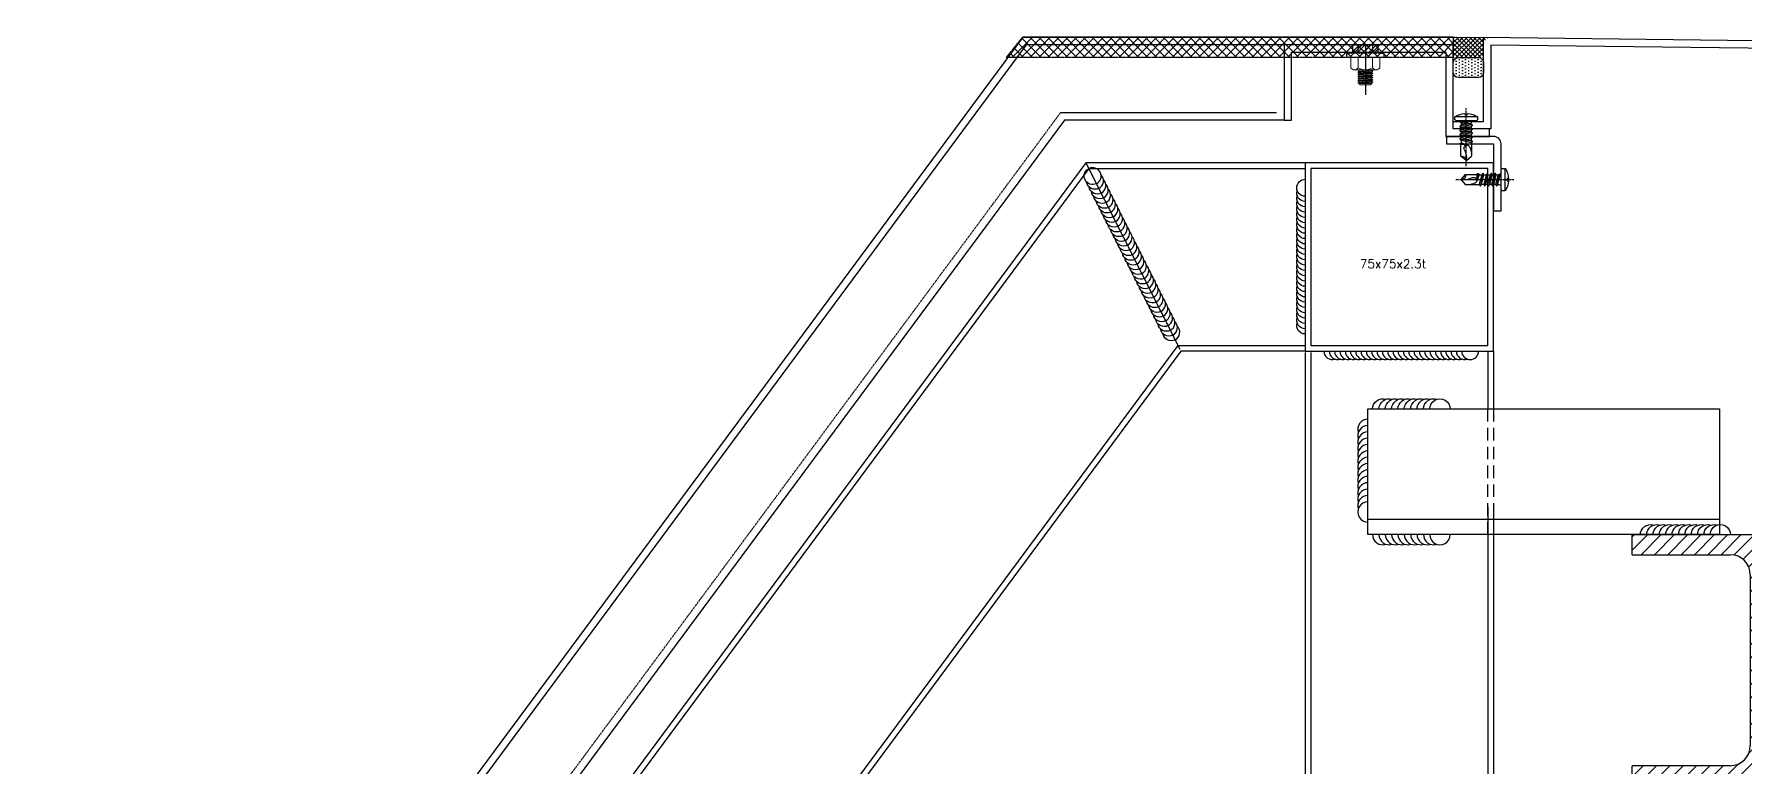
# Model space of a CAD drawing. Extents: x -3378 to 102197, y -3799 to 48702.
# Drawn here: x 83368 to 84049, y 33033 to 33324 of the extents above; entities that cross this region are included whole.
import ezdxf

# ---------------------------------------------------------------- set-up
doc = ezdxf.new("R2010")
doc.units = 0
doc.linetypes.add('CENTER', pattern=[2, 1.25, -0.25, 0.25, -0.25])
doc.linetypes.add('HIDDEN', pattern=[0.375, 0.25, -0.125])
for name, color, linetype in [('11', 11, 'Continuous'), ('24WELD', 55, 'Continuous'), ('3', 3, 'Continuous'), ('4', 4, 'Continuous'), ('6', 6, 'Continuous'), ('ARR', 6, 'Continuous'), ('BCM-DIM', 54, 'Continuous'), ('BCM-EXT', 2, 'Continuous'), ('BCM-SIL', 8, 'Continuous'), ('GM_SECT_15', 15, 'Continuous'), ('視覺模型鋁擠型暫替', 4, 'Continuous'), ('金屬面材 METAL PANEL', 2, 'Continuous'), ('隱藏線 HIDDEN', 8, 'HIDDEN')]:
    doc.layers.add(name, color=color, linetype=linetype)
doc.layers.add('12', color=3, linetype='Continuous', lineweight=9)
doc.layers.add('不顯示', color=254, linetype='Continuous', plot=False)
doc.styles.add('DIM', font='simplex.shx', dxfattribs={"bigfont": 'chineset.shx'})

# ---------------------------------------------------------------- blocks, each defined once
blk = doc.blocks.new('H-100x100x6x8')
at = {"layer": '視覺模型鋁擠型暫替', "linetype": 'Continuous'}
h = blk.add_hatch(dxfattribs=at)
h.set_pattern_fill('ANSI31', color=1, scale=30)
h.set_pattern_definition([(45, (-90912.22294568463, -1005445.726061409), (-2.651650429449553, 2.651650429449553), [])])
edge = h.paths.add_edge_path()
edge.add_line((60.99999999994179, -8.00000000023283), (100, -8))
edge.add_line((100, -8), (100, 0))
edge.add_line((100, 0), (0, 0))
edge.add_line((0, 0), (0, -8))
edge.add_line((0, -8), (39.00000000005821, -8.00000000023283))
edge.add_arc((39, -16.00000000023283), 8, 0, 89.99999999958311, ccw=False)
edge.add_line((47, -16.00000000023283), (47, -84.00000000023283))
edge.add_arc((39, -84.00000000023283), 8, -90.00000000041689, 0, ccw=False)
edge.add_line((38.99999999994179, -92.00000000023283), (0, -92))
edge.add_line((0, -92), (0, -100))
edge.add_line((0, -100), (100, -100))
edge.add_line((100, -100), (100, -92))
edge.add_line((100, -92), (61.00000000005821, -92.00000000023283))
edge.add_arc((61, -84.00000000023283), 8, 180, 270.0000000004169, ccw=False)
edge.add_line((53, -84.00000000023283), (53, -16.00000000023283))
edge.add_arc((61, -16.00000000023283), 8, 90.00000000041689, 180, ccw=False)
h.paths.add_polyline_path([(51.92857142857974, -76.8000000002794), (51.92857142857974, -70.8000000002794)], flags=16)
h.paths.add_polyline_path([(93.05000000068685, -5.999999999767169), (93.05000000068685, -1.999999999767169)], flags=16)
h.paths.add_polyline_path([(93.05000000074506, -97.99999999976717), (93.05000000074506, -93.99999999976717)], flags=16)
h.paths.add_polyline_path([(75.39096515852725, -100.5468737436458), (75.39096515852725, -93.04687374364585)])
for p, q in [((0, 0), (100, 0)), ((0, -8.000000003026798), (0, 0)), ((100, 0), (100, -8.000000002095476)), ((0, -8), (39.00000000005821, -8.00000000023283)), ((60.99999999994179, -8.00000000023283), (100, -8)), ((47, -16.00000000023283), (47, -84.00000000023283)), ((53, -16.00000000023283), (53, -84.00000000023283)), ((0, -100), (0, -92.0000000030268)), ((38.99999999994179, -92.00000000023283), (0, -92)), ((100, -92), (61.00000000005821, -92.00000000023283)), ((100, -92.00000000221189), (100, -100)), ((100, -100), (0, -100))]:
    blk.add_line(p, q, dxfattribs=at)
for centre, start, end in [((39, -16.00000000023283), 0, 90), ((61, -16.00000000023283), 90, 180), ((39, -84.00000000023283), 270, 0), ((61, -84.00000000023283), 180, 270)]:
    blk.add_arc(centre, 8, start, end, dxfattribs=at)
blk = doc.blocks.new('*U629')
for centre, end in [((3.997922245892091, -0.1296167188683594), 178.1430628016363), ((6.496609377582308, -0.2106267054485293), 106.3529120053285), ((8.995296509272524, -0.2916366920286988), 106.3529120053285), ((11.49398364096274, -0.3726466786088682), 106.3529120053285), ((13.99267077265296, -0.4536566651890378), 106.3529120053285), ((16.49135790434318, -0.5346666517692072), 106.3529120053285), ((18.99004503603339, -0.6156766383493767), 106.3529120053285), ((21.4887321677236, -0.6966866249295462), 106.3529120053285), ((23.98741929941382, -0.7776966115097157), 106.3529120053286), ((26.48610643110404, -0.8587065980898853), 106.3529120053286), ((28.98479356279425, -0.9397165846700547), 106.3529120053286), ((31.48348069448447, -1.020726571250224), 106.3529120053286)]:
    blk.add_arc(centre, 4.000022847185882, 358.1430628016363, end)
blk = doc.blocks.new('*U623')
for centre, end in [((3.997922245892091, -0.1296167188683594), 178.1430628016363), ((6.496609377582308, -0.2106267054485293), 106.3529120053285), ((8.995296509272524, -0.2916366920286988), 106.3529120053285), ((11.49398364096274, -0.3726466786088684), 106.3529120053285), ((13.99267077265296, -0.4536566651890378), 106.3529120053285), ((16.49135790434318, -0.5346666517692074), 106.3529120053285), ((18.99004503603339, -0.6156766383493769), 106.3529120053285), ((21.4887321677236, -0.6966866249295464), 106.3529120053285), ((23.98741929941382, -0.7776966115097159), 106.3529120053286), ((26.48610643110404, -0.8587065980898855), 106.3529120053286)]:
    blk.add_arc(centre, 4.000022847185882, 358.1430628016363, end)
blk = doc.blocks.new('*U624')
for centre, end in [((3.997922245892091, -0.1296167188683594), 178.1430628016363), ((6.496609377582308, -0.2106267054485293), 106.3529120053285), ((8.995296509272524, -0.2916366920286988), 106.3529120053285), ((11.49398364096274, -0.3726466786088682), 106.3529120053285), ((13.99267077265296, -0.4536566651890378), 106.3529120053285), ((16.49135790434318, -0.5346666517692072), 106.3529120053285), ((18.99004503603339, -0.6156766383493768), 106.3529120053285), ((21.4887321677236, -0.6966866249295464), 106.3529120053285), ((23.98741929941382, -0.7776966115097158), 106.3529120053286), ((26.48610643110404, -0.8587065980898854), 106.3529120053286)]:
    blk.add_arc(centre, 4.000022847185882, 358.1430628016363, end)
blk = doc.blocks.new('*U625')
for centre, end in [((3.997922245892091, -0.1296167188683594), 178.1430628016363), ((6.496609377582308, -0.2106267054485293), 106.3529120053285), ((8.995296509272524, -0.2916366920286988), 106.3529120053285), ((11.49398364096274, -0.3726466786088682), 106.3529120053285), ((13.99267077265296, -0.4536566651890378), 106.3529120053285), ((16.49135790434318, -0.5346666517692072), 106.3529120053285), ((18.99004503603339, -0.6156766383493768), 106.3529120053285), ((21.4887321677236, -0.6966866249295464), 106.3529120053285), ((23.98741929941382, -0.7776966115097158), 106.3529120053286), ((26.48610643110404, -0.8587065980898854), 106.3529120053286), ((28.98479356279425, -0.9397165846700549), 106.3529120053286), ((31.48348069448447, -1.020726571250224), 106.3529120053286), ((33.98216782617469, -1.101736557830394), 106.3529120053286), ((36.4808549578649, -1.182746544410564), 106.3529120053286)]:
    blk.add_arc(centre, 4.000022847185882, 358.1430628016363, end)
blk = doc.blocks.new('A$C19b21843')
at = {"layer": '11'}
blk.add_lwpolyline([(3.5, 4), (3, 3.5), (3.5, 3), (3, 2.5), (3.5, 2), (3, 1.5), (3.5, 1), (3.5, 0), (5, 0), (5, 15), (3.5, 15), (3.5, 14), (3, 13.5), (3.5, 13), (3, 12.5), (3.5, 12), (3, 11.5), (3.5, 11), (3, 10.5), (3.5, 10), (3, 9.5), (3.5, 9), (3, 8.5), (3.5, 8), (3, 7.5), (3.5, 7), (3, 6.5), (3.5, 6), (3, 5.5), (3.5, 5), (3, 4.5)], close=True, dxfattribs=at)
at = {"layer": '12'}
for p, q in [((5, 13.25), (9.168568999972194, 13.25)), ((9.168568999972194, 10.36983900004998), (5, 10.36983900004998)), ((10, 11.8099200000288), (10, 3.190079999971204)), ((10, 10.02650000003632), (10.1875, 10.02650000003632)), ((10.46087599999737, 10.5), (10.89253899990581, 4.567413999931887)), ((10.73425099998713, 10.02650000003632), (11.0625, 10.02650000003632)), ((11.33587599999737, 10.5), (11.76753899990581, 4.567413999931887)), ((11.60925099998713, 10.02650000003632), (11.9375, 10.02650000003632)), ((12.21087599999737, 10.5), (12.64253899990581, 4.567413999931887)), ((12.48425099998713, 10.02650000003632), (12.8125, 10.02650000003632)), ((13.08587599999737, 10.5), (13.51753899990581, 4.567413999931887)), ((13.35925099998713, 10.02650000003632), (13.6875, 10.02650000003632)), ((13.96087599999737, 10.5), (14.39253899990581, 4.567413999931887)), ((14.23425099998713, 10.02650000003632), (14.5625, 10.02650000003632)), ((14.83587599999737, 10.5), (15.26753899990581, 4.567413999931887)), ((9.168568999972194, 4.630160999950022), (5, 4.630160999950022)), ((9.168568999972194, 1.75), (5, 1.75)), ((10, 4.948327000020072), (10.01753899990581, 4.567413999931887)), ((10.625, 4.973499999963678), (10.25199199991766, 4.973499999963678)), ((11.5, 4.973499999963678), (11.12699199991766, 4.973499999963678)), ((12.375, 4.973499999963678), (12.00199199991766, 4.973499999963678)), ((13.25, 4.973499999963678), (12.87699199991766, 4.973499999963678)), ((14.125, 4.973499999963678), (13.75199199991766, 4.973499999963678)), ((15, 4.973499999963678), (14.62699199991766, 4.973499999963678))]:
    blk.add_line(p, q, dxfattribs=at)
for points in [[(10, 4.594034999958239), (10.01753899990581, 4.567413999931887), (10.25199199991766, 4.973499999963678), (10, 8.400886000017636)], [(15.10925099998713, 10.02650000003632), (15.47349999996368, 10.02650000003632), (15.47349999996368, 5.407079000025988)], [(15.47349999996368, 10.02650000003632), (16, 9.5), (16, 5.5), (15.49992099998053, 4.999920999980532)]]:
    blk.add_lwpolyline(points, dxfattribs=at)
for points in [[(10.73425099998713, 10.02650000003632), (10.46087599999737, 10.5), (10.1875, 10.02650000003632), (10.625, 4.973499999963678), (10.89253899990581, 4.567413999931887), (11.12701699999161, 4.973499999963678)], [(11.60925099998713, 10.02650000003632), (11.33587599999737, 10.5), (11.0625, 10.02650000003632), (11.5, 4.973499999963678), (11.76753899990581, 4.567413999931887), (12.00199199991766, 4.973499999963678)], [(12.48425099998713, 10.02650000003632), (12.21087599999737, 10.5), (11.9375, 10.02650000003632), (12.375, 4.973499999963678), (12.64253899990581, 4.567413999931887), (12.87699199991766, 4.973499999963678)], [(13.35925099998713, 10.02650000003632), (13.08587599999737, 10.5), (12.8125, 10.02650000003632), (13.25, 4.973499999963678), (13.51753899990581, 4.567413999931887), (13.75199199991766, 4.973499999963678)], [(14.23425099998713, 10.02650000003632), (13.96087599999737, 10.5), (13.6875, 10.02650000003632), (14.125, 4.973499999963678), (14.39253899990581, 4.567413999931887), (14.62699199991766, 4.973499999963678)], [(15.10923299996648, 10.02650000003632), (14.83585799997672, 10.5), (14.56248199997935, 10.02650000003632), (14.99998199997935, 4.973499999963678), (15.26752100000158, 4.567413999931887), (15.50197499990463, 4.973499999963678)]]:
    blk.add_lwpolyline(points, close=True, dxfattribs=at)
for centre, radius, start, end in [((8.337138999952003, 11.8099200000288), 1.662861, 299.9999989966012, 59.99999799540473), ((4.631389999995008, 7.5), 5.368609999999999, 327.6859839994215, 32.31401300051054), ((8.337138999952003, 3.190079999971204), 1.662861, 299.9999989966012, 59.99999799540473)]:
    blk.add_arc(centre, radius, start, end, dxfattribs=at)
at = {"layer": '3'}
for p, q in [((0, 12.00712199998088), (3.253560999990441, 8.753560999990441)), ((3, 10.5), (0, 10.5)), ((0, 9.744380999938585), (3.122190999914892, 6.622190000023693)), ((0, 7.481639000005089), (3.490819999948144, 3.990819999948144)), ((1.769863999914378, 12.5), (3.384931999957189, 10.88493199995719)), ((0, 5.218896999955177), (2.718897999962792, 2.5)), ((0, 4.5), (3, 4.5)), ((0, 2.956156000029296), (0.4561559999128804, 2.5))]:
    blk.add_line(p, q, dxfattribs=at)
at = {"layer": '4'}
blk.add_line((0, 7.5), (20, 7.5), dxfattribs=at)
at = {"layer": '6'}
blk.add_lwpolyline([(0, 12.5), (3, 12.5), (3.5, 12), (3, 11.5), (3.5, 11), (3, 10.5), (3.5, 10), (3, 9.5), (3.5, 9), (3, 8.5), (3.5, 8), (3, 7.5), (3.5, 7), (3, 6.5), (3.5, 6), (3, 5.5), (3.5, 5), (3, 4.5), (3.5, 4), (3, 3.5), (3.5, 3), (3, 2.5), (0, 2.5)], close=True, dxfattribs=at)
blk = doc.blocks.new('M5x16圓頭自攻')
at = {"layer": 'ARR', "color": 0, "linetype": 'CENTER', "ltscale": 0.87}
blk.add_line((17.99999999999961, 1.155239098826755e-12), (-5.099999999999795, -4.547473508864641e-13), dxfattribs=at)
at = {"layer": 'ARR', "color": 0, "linetype": 'ByBlock', "ltscale": 0.3}
for p, q in [((-1.614378162095591, -4.5), (-1.614378162095591, 4.5)), ((0.5000000000001137, 2.244422407649836), (1.143967953256265, 1.900000000000091)), ((0.7224707390047342, 2.125435263690406), (1.647557791742315, -2.499999999999773)), ((1.891147630228602, 1.900000000000546), (1.143967953256265, 1.900000000000546)), ((2.237557791742233, 2.5), (3.237557791742233, -2.499999999999773)), ((3.48114763022852, 1.900000000000546), (2.733967953255956, 1.900000000000546)), ((3.827557791742151, 2.5), (4.827557791742151, -2.499999999999773)), ((5.071147630228438, 1.900000000000546), (4.323967953255874, 1.900000000000546)), ((5.41755779174207, 2.5), (6.41755779174207, -2.499999999999773)), ((6.811147630228675, 1.900000000000546), (5.913967953255792, 1.900000000000546)), ((7.157557791742306, 2.5), (8.157557791742306, -2.499999999999773)), ((8.401147630228593, 1.900000000000546), (7.653967953256256, 1.900000000000546)), ((8.731147630228701, 1.900000000000337), (7.983967953256364, 1.900000000000337)), ((9.077557791742333, 2.499999999999791), (9.697557791742224, -0.5999999999987539)), ((14.1218007376445, 2.100000000000155), (9.45849789941833, 2.100000000000155)), ((15.82970788633891, 0.06459551972604477), (14.12180073764427, 2.100000000000155)), ((15.82970788633891, 0.06459551972604477), (15.94999999999989, 0.06459551972604477)), ((15.99999999999984, -0.01459551972537138), (15.99999999999995, 0.01459551972609024)), ((2.143967953256038, -1.899999999999636), (2.891147630228375, -1.899999999999636)), ((3.733967953255956, -1.899999999999409), (4.481147630228293, -1.899999999999409)), ((5.323967953255874, -1.899999999999409), (6.071147630228211, -1.899999999999409)), ((6.913967953255792, -1.899999999999409), (7.811147630228447, -1.899999999999409)), ((8.538497899418608, -2.099999999999436), (12.91132914076645, -2.099999999999436)), ((15.82970788633891, -0.06459551972509853), (14.12180073764427, -2.099999999999436)), ((15.82970788633891, -0.06459551972509853), (15.94999999999989, -0.0645955197253259))]:
    blk.add_line(p, q, dxfattribs=at)
blk.add_lwpolyline([(-2.984274325682122, -0.5013597977817881, 0.134475761110609), (-1.614378162095591, -4.5), (-0.5828427124754398, -4.5, 0.1989123673816711), (-0.4414213562363329, -4.441421356238379), (-0.05857864376366706, -4.05857864377117, 0.1989123673815383), (1.13686837721616e-13, -3.917157287532973), (-1.13686837721616e-13, 3.917157287532973, 0.1989123673815383), (-0.05857864376366706, 4.05857864377117), (-0.4414213562363329, 4.441421356238379, 0.1989123673816711), (-0.5828427124754398, 4.5), (-1.614378162095591, 4.5, 0.1345624558432728), (-2.984444633365001, 0.4986402022179846), (-2.484359711335514, 0.4986402022184393), (-2.484359711335514, -0.5013597977820154), (-2.984359711335514, -0.5013597977817881)], format="xyb", dxfattribs=at)
blk.add_lwpolyline([(1.143967953256265, 1.900000000000091), (2.143967953256265, -1.900000000000091), (1.797557791742634, -2.499999999999773), (1.647557791742315, -2.499999999999773), (1.301147630228684, -1.899999999999864), (0.3011476302286837, 1.900000000000091), (0.5000000000001137, 2.244422407649836)], dxfattribs=at)
for points in [[(3.237557791742233, -2.499999999999773), (2.891147630228602, -1.899999999999864), (1.891147630228602, 1.900000000000091), (2.237557791742233, 2.5), (2.387557791742552, 2.5), (2.733967953256183, 1.900000000000091), (3.733967953256183, -1.900000000000091), (3.387557791742552, -2.499999999999773)], [(4.827557791742151, -2.499999999999773), (4.48114763022852, -1.899999999999864), (3.48114763022852, 1.900000000000091), (3.827557791742151, 2.5), (3.97755779174247, 2.5), (4.323967953256101, 1.900000000000091), (5.323967953256101, -1.900000000000091), (4.97755779174247, -2.499999999999773)], [(6.41755779174207, -2.499999999999773), (6.071147630228438, -1.899999999999864), (5.071147630228438, 1.900000000000091), (5.41755779174207, 2.5), (5.567557791742388, 2.5), (5.913967953256019, 1.900000000000091), (6.913967953256019, -1.900000000000091), (6.567557791742388, -2.499999999999773)], [(8.157557791742306, -2.499999999999773), (7.811147630228675, -1.899999999999864), (6.811147630228675, 1.900000000000091), (7.157557791742306, 2.5), (7.307557791742624, 2.5), (7.653967953256256, 1.900000000000318), (8.653967953256256, -1.899999999999864), (8.307557791742624, -2.499999999999773)], [(9.077557791742333, 2.499999999999791), (8.731147630228701, 1.900000000000109), (9.697557791742224, -0.5999999999989812), (9.45849789941833, 2.100000000000155), (9.227557791742651, 2.500000000000018)]]:
    blk.add_lwpolyline(points, close=True, dxfattribs=at)
for centre, radius, start, end in [((0.6660089802537641, 3.065593282392911), 0.8737641116833674, 220.3388380439278, 257.7801565603932), ((10.85648804368402, -0.2887433998528011), 1.199999999999948, 56.15201706045787, 236.1520170604578), ((14.85334414759445, 6.875520360308902), 7.008458787681129, 241.6457726842255, 278.0080475836313), ((15.90298868758778, 1.749307846896063), 1.815383017236646, 168.8616899811593, 267.6865368398384), ((15.94999999999989, 0.01459551972609024), 0.05, 0, 90), ((1.172007310213303, -3.344657880066279), 1.444661922233362, 84.73115169675211, 144.2199580858289), ((13.51656493920514, 4.882276434438855), 7.008458787681129, 241.6457726842255, 274.9541140896979), ((15.94999999999989, -0.01459551972537138), 0.05, 270, 0)]:
    blk.add_arc(centre, radius, start, end, dxfattribs=at)
blk = doc.blocks.new('*U255')
blk.add_blockref('M5x16圓頭自攻', (0, 0))
blk = doc.blocks.new('*U438')
for centre, end in [((-0.2916366920251191, -8.995296509272642), 16.35291200535128), ((-0.2106267054459438, -6.496609377582393), 16.35291200535127), ((-0.1296167188667683, -3.997922245892144), 88.14306280165906), ((-0.5346666517626447, -16.49135790434339), 16.35291200535128), ((-0.4536566651834695, -13.99267077265314), 16.35291200535128), ((-0.3726466786042942, -11.49398364096289), 16.35291200535128), ((-0.7776966115001704, -23.98741929941414), 16.35291200535128), ((-0.6966866249209951, -21.48873216772388), 16.35291200535128), ((-0.61567663834182, -18.99004503603364), 16.35291200535128), ((-1.020726571237696, -31.48348069448488), 16.35291200535128), ((-0.9397165846585209, -28.98479356279463), 16.35291200535128), ((-0.8587065980793456, -26.48610643110438), 16.35291200535128), ((-1.344766517554397, -41.47822922124588), 16.35291200535108), ((-1.263756530975222, -38.97954208955562), 16.35291200535108), ((-1.182746544396047, -36.48085495786538), 16.35291200535128), ((-1.101736557816871, -33.98216782617513), 16.35291200535128), ((-1.587796477291923, -48.97429061631662), 16.35291200535108), ((-1.506786490712748, -46.47560348462637), 16.35291200535108), ((-1.425776504133572, -43.97691635293612), 16.35291200535108), ((-1.830826437029448, -56.47035201138736), 16.35291200535108), ((-1.749816450450273, -53.97166487969712), 16.35291200535108), ((-1.668806463871098, -51.47297774800687), 16.35291200535108), ((-2.073856396766974, -63.9664134064581), 16.35291200535108), ((-1.992846410187799, -61.46772627476786), 16.35291200535108), ((-1.911836423608624, -58.96903914307761), 16.35291200535108), ((-2.235876369925324, -68.9637876698386), 16.35291200535108), ((-2.154866383346149, -66.46510053814835), 16.35291200535108)]:
    blk.add_arc(centre, 4.000022847185883, 268.1430628016591, end)
blk = doc.blocks.new('*U439')
for centre, end in [((-68.96378766983727, 2.235876369966114), 286.3529120053175), ((-66.46510053814708, 2.15486638338546), 286.3529120053175), ((-63.96641340645687, 2.073856396804808), 286.3529120053175), ((-61.46772627476668, 1.992846410224154), 286.3529120053175), ((-58.96903914307648, 1.911836423643501), 286.3529120053175), ((-56.47035201138628, 1.830826437062848), 286.3529120053175), ((-53.97166487969607, 1.749816450482195), 286.3529120053175), ((-51.47297774800587, 1.668806463901542), 286.3529120053175), ((-48.97429061631568, 1.587796477320889), 286.3529120053175), ((-46.47560348462547, 1.506786490740236), 286.3529120053175), ((-43.97691635293527, 1.425776504159583), 286.3529120053175), ((-41.47822922124507, 1.34476651757893), 286.3529120053175), ((-38.97954208955488, 1.263756530998277), 286.3529120053175), ((-36.48085495786467, 1.182746544417624), 286.3529120053174), ((-33.98216782617448, 1.101736557836971), 286.3529120053174), ((-31.48348069448427, 1.020726571256317), 286.3529120053174), ((-28.98479356279407, 0.9397165846756643), 286.3529120053174), ((-26.48610643110387, 0.8587065980950113), 286.3529120053174), ((-23.98741929941367, 0.7776966115143582), 286.3529120053174), ((-21.48873216772347, 0.6966866249337051), 286.3529120053174), ((-18.99004503603327, 0.615676638353052), 286.3529120053174), ((-16.49135790434307, 0.5346666517723989), 286.3529120053174), ((-13.99267077265287, 0.4536566651917459), 286.3529120053174), ((-11.49398364096267, 0.3726466786110928), 286.3529120053174), ((-8.99529650927247, 0.2916366920304396), 286.3529120053174), ((-6.496609377582269, 0.2106267054497866), 286.3529120053174), ((-3.997922245892067, 0.1296167188691333), 358.1430628016252)]:
    blk.add_arc(centre, 4.000022847185883, 178.1430628016252, end)
blk = doc.blocks.new('*U440')
for centre, start, end in [((-76.7605571451366, 39.87569208592997), 152.548956389859, 260.7588055935509), ((-74.54204451882363, 38.7232157404504), 152.548956389859, 260.7588055935509), ((-72.32353189251067, 37.57073939497081), 152.548956389859, 260.7588055935509), ((-70.10501926619771, 36.41826304949123), 152.548956389859, 260.7588055935509), ((-67.88650663988476, 35.26578670401166), 152.5489563898588, 260.7588055935509), ((-65.6679940135718, 34.11331035853208), 152.5489563898587, 260.7588055935509), ((-63.44948138725883, 32.96083401305251), 152.5489563898587, 260.7588055935509), ((-61.23096876094587, 31.80835766757292), 152.5489563898587, 260.7588055935509), ((-59.01245613463291, 30.65588132209334), 152.5489563898587, 260.7588055935509), ((-56.79394350831995, 29.50340497661376), 152.5489563898587, 260.7588055935509), ((-54.57543088200698, 28.35092863113418), 152.5489563898587, 260.7588055935509), ((-52.35691825569403, 27.1984522856546), 152.5489563898587, 260.7588055935509), ((-50.13840562938107, 26.04597594017502), 152.5489563898587, 260.7588055935509), ((-47.9198930030681, 24.89349959469544), 152.5489563898587, 260.7588055935509), ((-45.70138037675515, 23.74102324921586), 152.5489563898587, 260.7588055935509), ((-43.48286775044218, 22.58854690373628), 152.5489563898587, 260.7588055935509), ((-41.26435512412922, 21.4360705582567), 152.5489563898587, 260.7588055935509), ((-39.04584249781626, 20.28359421277712), 152.5489563898587, 260.7588055935509), ((-36.8273298715033, 19.13111786729754), 152.5489563898587, 260.7588055935511), ((-34.60881724519034, 17.97864152181796), 152.5489563898588, 260.7588055935511), ((-32.39030461887738, 16.82616517633838), 152.5489563898588, 260.7588055935511), ((-30.17179199256441, 15.6736888308588), 152.5489563898588, 260.7588055935511), ((-27.95327936625145, 14.52121248537922), 152.5489563898588, 260.7588055935511), ((-25.73476673993849, 13.36873613989964), 152.5489563898588, 260.7588055935511), ((-23.51625411362553, 12.21625979442006), 152.5489563898588, 260.7588055935511), ((-21.29774148731257, 11.06378344894048), 152.5489563898588, 260.758805593551), ((-19.07922886099961, 9.911307103460901), 152.5489563898588, 260.758805593551), ((-16.86071623468665, 8.758830757981324), 152.5489563898588, 260.758805593551), ((-14.64220360837369, 7.606354412501743), 152.5489563898588, 260.758805593551), ((-12.42369098206073, 6.453878067022163), 152.5489563898588, 260.758805593551), ((-10.20517835574777, 5.301401721542583), 152.5489563898588, 260.758805593551), ((-7.986665729434805, 4.148925376063003), 152.5489563898588, 260.758805593551), ((-5.768153103121844, 2.996449030583424), 152.5489563898588, 260.758805593551), ((-3.549640476808882, 1.843972685103844), 152.5489563898588, 332.5489563898587)]:
    blk.add_arc(centre, 4.000022847185883, start, end)
blk = doc.blocks.new('*U479')
for centre, start, end in [((-76.7605571451366, 39.87569208592997), 152.548956389859, 260.7588055935509), ((-74.54204451882363, 38.7232157404504), 152.548956389859, 260.7588055935509), ((-72.32353189251067, 37.57073939497081), 152.548956389859, 260.7588055935509), ((-70.10501926619771, 36.41826304949123), 152.548956389859, 260.7588055935509), ((-67.88650663988476, 35.26578670401166), 152.5489563898588, 260.7588055935509), ((-65.6679940135718, 34.11331035853208), 152.5489563898587, 260.7588055935509), ((-63.44948138725883, 32.96083401305251), 152.5489563898587, 260.7588055935509), ((-61.23096876094587, 31.80835766757292), 152.5489563898587, 260.7588055935509), ((-59.01245613463291, 30.65588132209334), 152.5489563898587, 260.7588055935509), ((-56.79394350831995, 29.50340497661376), 152.5489563898587, 260.7588055935509), ((-54.57543088200698, 28.35092863113418), 152.5489563898587, 260.7588055935509), ((-52.35691825569403, 27.1984522856546), 152.5489563898587, 260.7588055935509), ((-50.13840562938107, 26.04597594017502), 152.5489563898587, 260.7588055935509), ((-47.9198930030681, 24.89349959469544), 152.5489563898587, 260.7588055935509), ((-45.70138037675515, 23.74102324921586), 152.5489563898587, 260.7588055935509), ((-43.48286775044218, 22.58854690373628), 152.5489563898587, 260.7588055935509), ((-41.26435512412922, 21.4360705582567), 152.5489563898587, 260.7588055935509), ((-39.04584249781626, 20.28359421277712), 152.5489563898587, 260.7588055935509), ((-36.8273298715033, 19.13111786729754), 152.5489563898587, 260.7588055935511), ((-34.60881724519034, 17.97864152181796), 152.5489563898588, 260.7588055935511), ((-32.39030461887738, 16.82616517633838), 152.5489563898588, 260.7588055935511), ((-30.17179199256441, 15.6736888308588), 152.5489563898588, 260.7588055935511), ((-27.95327936625145, 14.52121248537922), 152.5489563898588, 260.7588055935511), ((-25.73476673993849, 13.36873613989964), 152.5489563898588, 260.7588055935511), ((-23.51625411362553, 12.21625979442006), 152.5489563898588, 260.7588055935511), ((-21.29774148731257, 11.06378344894048), 152.5489563898588, 260.758805593551), ((-19.07922886099961, 9.911307103460901), 152.5489563898588, 260.758805593551), ((-16.86071623468665, 8.758830757981324), 152.5489563898588, 260.758805593551), ((-14.64220360837369, 7.606354412501743), 152.5489563898588, 260.758805593551), ((-12.42369098206073, 6.453878067022163), 152.5489563898588, 260.758805593551), ((-10.20517835574777, 5.301401721542583), 152.5489563898588, 260.758805593551), ((-7.986665729434805, 4.148925376063003), 152.5489563898588, 260.758805593551), ((-5.768153103121844, 2.996449030583424), 152.5489563898588, 260.758805593551), ((-3.549640476808882, 1.843972685103844), 152.5489563898588, 332.5489563898587)]:
    blk.add_arc(centre, 4.000022847185883, start, end)
blk = doc.blocks.new('75x75x2.3t')
at = {"layer": 'GM_SECT_15'}
for points in [[(3.563189238775522e-06, -75.00000000001455), (75.00000356319651, -74.99999643677438), (74.99999999992724, 3.563225618563592e-06), (-2.91038304567337e-11, -1.455191522836685e-11)], [(2.30000345389999, -72.69999989066855), (72.70000345387962, -72.6999965460418), (72.70000010923104, -2.299996546134935), (2.30000010922231, -2.299999890747131)]]:
    blk.add_lwpolyline(points, close=True, dxfattribs=at)
at = {"layer": '不顯示', "linetype": 'Continuous', "insert": (21.78888776234817, -38.4797498404514), "char_height": 3.5, "attachment_point": 1, "style": 'DIM'}
blk.add_mtext_dynamic_manual_height_columns('75x75x2.3t', width=3.485796188963286, gutter_width=17.5, heights=[0], dxfattribs=at)

msp = doc.modelspace()

# ---------------------------------------------------------------- hatches: boundary and pattern name
at = {"layer": 'BCM-SIL'}
h = msp.add_hatch(dxfattribs=at)
h.set_pattern_fill('ANSI37', color=256, scale=20, angle=-180)
h.set_pattern_definition([(225, (-4198.969335133152, -983334.3891163497), (1.767766952966368, -1.76776695296637), []), (314.9999999999999, (-4198.969335133152, -983334.3891163497), (1.76776695296637, 1.767766952966367), [])])
h.paths.add_polyline_path([(83933.23803958792, 33314.979626877), (83755.137635383, 33314.97962840693), (83761.72800227514, 33323.18154652184), (83933.23803958792, 33323.18154499191)])
h = msp.add_hatch(dxfattribs=at)
h.set_pattern_fill('ANSI37', color=256, scale=10, angle=-180)
h.set_pattern_definition([(225, (-4198.969335133152, -983334.3891163497), (0.8838834764831838, -0.8838834764831851), []), (314.9999999999999, (-4198.969335133152, -983334.3891163497), (0.8838834764831851, 0.8838834764831837), [])])
edge = h.paths.add_edge_path()
edge.add_arc((83948.23804963293, 33319.95401518687), 2.999999999985448, 102.93201721026918, 179.9999999777663, ccw=False)
edge.add_arc((84016.73866498767, 36925.51602841273), 3603.302107308128, 268.6721452673706, 268.9000347490819, ccw=False)
edge.add_line((83933.2380389247, 33323.18154616677), (83933.2380389247, 33320.181547613))
edge.add_line((83933.23803930718, 33320.181547613), (83933.23804063362, 33314.97962898063))
edge.add_line((83933.23804063365, 33314.97962898063), (83945.238049631, 33314.97962897597))
edge.add_line((83945.238049631, 33314.97962897597), (83945.23804963293, 33319.95401518804))
h = msp.add_hatch(dxfattribs=at)
h.set_pattern_fill('DOTS', color=256, scale=20, angle=-90.00000000000006, style=0)
h.set_pattern_definition([(90, (78483.10802121286, -3034.544310772675), (1.250000000000001, 0.6249999999999989), [0, -1.25])])
edge = h.paths.add_edge_path()
edge.add_arc((83943.23804966366, 33308.99456002633), 1.999999999985448, 269.9999999995831, 360)
edge.add_line((83945.23804966366, 33308.99456002633), (83945.23804966369, 33312.97962802439))
edge.add_arc((83943.23804966366, 33312.97962802439), 2, 0, 90.00000000083378)
edge.add_line((83943.23804966366, 33314.97962869611), (83934.87212214456, 33314.97962869611))
edge.add_arc((83934.87212214456, 33312.97962869611), 1.999999999985448, 89.99999999958312, 180)
edge.add_line((83932.87212214456, 33312.97962869611), (83932.87212214456, 33308.99456069805))
edge.add_arc((83934.87212214456, 33308.99456069805), 2, 180, 270.0000000004169)
edge.add_line((83934.87212214456, 33306.99456069805), (83943.23804966366, 33306.99456069805))

# ---------------------------------------------------------------- linework, layer by layer
at = {"layer": 'BCM-EXT', "color": 8, "linetype": 'HIDDEN'}
for p, q in [((83436.06580914732, 32833.03522147005), (83776.83909488883, 33293.0861277529)), ((83776.83948038577, 33293.08536244649), (83862.84031853691, 33293.08536670462))]:
    msp.add_line(p, q, dxfattribs=at)
at = {"layer": 'BCM-EXT', "linetype": 'Continuous'}
msp.add_line((83866.04411666846, 33290.08535989991), (83778.35062921126, 33290.08535990003), dxfattribs=at)
at = {"layer": 'BCM-SIL'}
msp.add_line((83933.23803958792, 33323.08534666989), (83948.27810465882, 33322.95374777436), dxfattribs=at)
at = {"layer": 'BCM-SIL', "linetype": 'HIDDEN', "ltscale": 0.5}
msp.add_lwpolyline([(83933.23803958792, 33314.979626877), (83755.137635383, 33314.97962840693), (83761.72800227514, 33323.18154652184), (83933.23803958792, 33323.18154499191)], close=True, dxfattribs=at)
at = {"layer": 'BCM-SIL'}
msp.add_lwpolyline([(83935.2380416517, 33314.97962878936), (83943.23804966366, 33314.97962802439, -0.414213562373095), (83945.23804966366, 33312.97962802439), (83945.23804966366, 33308.99456002633, -0.414213562373095), (83943.23804966366, 33306.99456002633), (83935.2380416517, 33306.9945607913, -0.414213562373095), (83933.2380416517, 33308.9945607913), (83933.2380416517, 33312.97962878936, -0.4142135623715083)], format="xyb", close=True, dxfattribs=at)
at = {"layer": 'GM_SECT_15'}
for p, q in [((83786.90367989885, 33273.1054480538), (83446.16390130762, 32813.13919538364)), ((83786.90367989888, 33273.1054480538), (83446.16390130765, 32813.13919538364)), ((83788.06233774248, 33270.80612598045), (83457.80841544809, 32824.98778922169)), ((83874.23654555928, 33273.10618017538), (83786.9033396221, 33273.106123587)), ((83874.23654555931, 33273.10618017538), (83786.90333962213, 33273.106123587)), ((83786.9033396221, 33273.106123587), (83824.31656107088, 33198.83166581945)), ((83788.06233774248, 33270.80612598045), (83874.23654555931, 33270.80618224683)), ((83823.52350528579, 33200.40612447029), (83514.37630882132, 32783.08684912894)), ((83823.52350528579, 33200.40612447029), (83874.23654555931, 33200.40618073678)), ((83824.68202698394, 33198.10612598422), (83506.42918341828, 32768.49509418185)), ((83824.68202698397, 33198.10612598422), (83506.42918341831, 32768.49509418185)), ((83874.23654555928, 33198.1061822534), (83824.68202698394, 33198.10612598422)), ((83874.23654555931, 33198.1061822534), (83824.68202698394, 33198.10612598422)), ((83874.24650607794, 33197.57651734195), (83874.24650607788, 32687.6491734208)), ((83874.24650607794, 33197.57651734195), (83874.24650607788, 32614.34978812019)), ((83874.24734926218, 33197.57639702497), (83874.24734926221, 32578.45119485969, -9.33133482538175e-07)), ((83876.5473492622, 33197.57639689575), (83876.5473492622, 32580.33353717829)), ((83946.94734926219, 33198.10618017538), (83946.94734926219, 33175.07573215017)), ((83949.24734926232, 33198.10618017538), (83949.24734926232, 33175.07573215017)), ((83946.94734926219, 33136.08540329331), (83946.94967712424, 32781.42858432891)), ((83949.2473492623, 33136.08540329331), (83949.24967712435, 32781.42858432891))]:
    msp.add_line(p, q, dxfattribs=at)
for points in [[(84039.24800678299, 33175.07573215017), (84039.24800678287, 33125.07573215017), (83899.24800678302, 33125.07573215017), (83899.24800678313, 33175.07573215017)], [(84039.24800678287, 33175.07573215017), (84039.24800678299, 33131.07573215017), (83899.24800678313, 33131.07573215017), (83899.24800678302, 33175.07573215017)]]:
    msp.add_lwpolyline(points, close=True, dxfattribs=at)
at = {"layer": '金屬面材 METAL PANEL'}
for p, q in [((85633.72588060296, 33303.21665112174, 3.93802689936662e-09), (83945.23800218021, 33322.92446198658)), ((83933.23804741591, 33286.78535578167), (83933.23804741591, 33289.78535578167)), ((83933.23804741667, 33286.78535578155), (83933.23804741667, 33289.78535578155))]:
    msp.add_line(p, q, dxfattribs=at)
at = {"layer": '金屬面材 METAL PANEL', "linetype": 'Continuous'}
msp.add_line((83778.35022797243, 33290.0861564579), (83438.59725303407, 32831.4125839445), dxfattribs=at)
at = {"layer": '金屬面材 METAL PANEL'}
msp.add_lwpolyline([(83761.72789248661, 33323.08558573003), (83368.6353199966, 32792.40973673528, 0.4141912813356979), (83369.26012701628, 32788.21351857157), (83384.5270396091, 32776.90290397464)], format="xyb", dxfattribs=at)
for points in [[(83761.72800686327, 33323.08534709108), (83933.23803892464, 33323.08534666989), (83933.23803892464, 33320.08534666989), (83763.16586937688, 33320.08534708759)], [(83386.3129047908, 32779.31344033615), (83371.0459910141, 32790.62405579584), (83763.19453147188, 33320.02554562245)]]:
    msp.add_lwpolyline(points, dxfattribs=at)
at = {"layer": '金屬面材 METAL PANEL', "elevation": 3.253434813221823e-10}
msp.add_lwpolyline([(85633.69015691936, 33300.21623481496), (83948.23800217971, 33319.88924090448), (83948.23798201588, 33286.58535566198), (83933.23799034889, 33286.58535566198), (83933.23799034889, 33289.58535566198), (83945.23798368056, 33289.58535473689), (83945.23800218021, 33322.92446198658)], dxfattribs=at)
at = {"layer": '金屬面材 METAL PANEL', "linetype": 'Continuous'}
msp.add_lwpolyline([(83865.84093148788, 33290.08535989991), (83868.84093148788, 33290.08618711447), (83868.84093148768, 33317.08617610531), (83930.2386521096, 33317.08619176119), (83930.23866065178, 33283.58623883699), (83947.64078838154, 33283.5862388371), (83947.64078838151, 33286.5861825709), (83933.2386521099, 33286.58618257055), (83933.23865210958, 33320.08619252616), (83865.84093148768, 33320.08617534034), (83865.84093148788, 33290.08618711447)], dxfattribs=at)
at = {"layer": '金屬面材 METAL PANEL'}
msp.add_lwpolyline([(83930.58019793869, 33280.58541161235), (83949.23654892869, 33280.58541161235), (83949.23654892869, 33253.92292790342), (83952.23654892869, 33253.92292790342), (83952.23654892869, 33280.58541161235, 0.414213562373095), (83949.23654892869, 33283.58541161235), (83930.58019793869, 33283.58541161235)], format="xyb", close=True, dxfattribs=at)
at = {"layer": '隱藏線 HIDDEN', "linetype": 'HIDDEN', "ltscale": 20}
for p, q in [((83946.94800678297, 33125.07573215017), (83946.94800678297, 33175.07573215023)), ((83949.24800678302, 33175.07573215023), (83949.24716359863, 33125.07573215017))]:
    msp.add_line(p, q, dxfattribs=at)

# ---------------------------------------------------------------- block references
at = {"layer": '24WELD'}
for name, p, xscale, yscale, zscale, rotation in [('*U479', (83788.06846408104, 33270.79306461831), 0.8437500000000009, 0.8437500000000009, 0.8437500000000009, 144.1861634148146), ('*U440', (83788.06846408104, 33270.79306461837), -0.8437500000000008, 0.8437500000000009, 0.8437500000000008, 269.2840761945227), ('*U439', (83874.23738874352, 33266.52176188113), -0.8437500000000008, 0.8437500000000008, 0.8437500000000008, 268.1430628016458), ('*U438', (83943.29661603074, 33198.10143553762), 0.8437500000000009, 0.8437500000000009, 0.8437500000000009, 271.8569371983542), ('*U624', (83931.94796841286, 33175.07573215017), -1.012500000000001, 1.012500000000001, 1.012500000000001, 358.1430628016457), ('*U625', (83899.24800678305, 33130.03954650089), 1.012499999999996, 1.012499999999996, 1.012499999999996, 91.85693719835433), ('*U623', (83931.94796841286, 33125.07573215017), 1.012500000000001, 1.012500000000001, 1.012500000000001, 181.8569371983544), ('*U629', (84043.63044989895, 33124.9947197992), -1.012500000000001, 1.012500000000001, 1.012500000000001, 358.1430628016457)]:
    msp.add_blockref(name, p, dxfattribs=dict(at, xscale=xscale, yscale=yscale, zscale=zscale, rotation=rotation))
at = {"layer": 'BCM-DIM', "rotation": 270}
msp.add_blockref('A$C19b21843', (83890.69420142818, 33320.08534811588), dxfattribs=at)
at = {"layer": 'BCM-SIL', "xscale": -1, "rotation": 90}
msp.add_blockref('*U255', (83938.38351916603, 33289.78535534581), dxfattribs=at)
at = {"layer": 'BCM-SIL', "xscale": -1}
msp.add_blockref('*U255', (83952.23654892869, 33266.37647198903), dxfattribs=at)
at = {"layer": 'GM_SECT_15', "rotation": 359.9999972778685}
msp.add_blockref('75x75x2.3t', (83874.23654555928, 33273.10618017538), dxfattribs=at)
at = {"layer": '視覺模型鋁擠型暫替', "linetype": 'Continuous'}
msp.add_blockref('H-100x100x6x8', (84004.50639477596, 33125.07573215017), dxfattribs=at)

doc.saveas('drawing.dxf')
